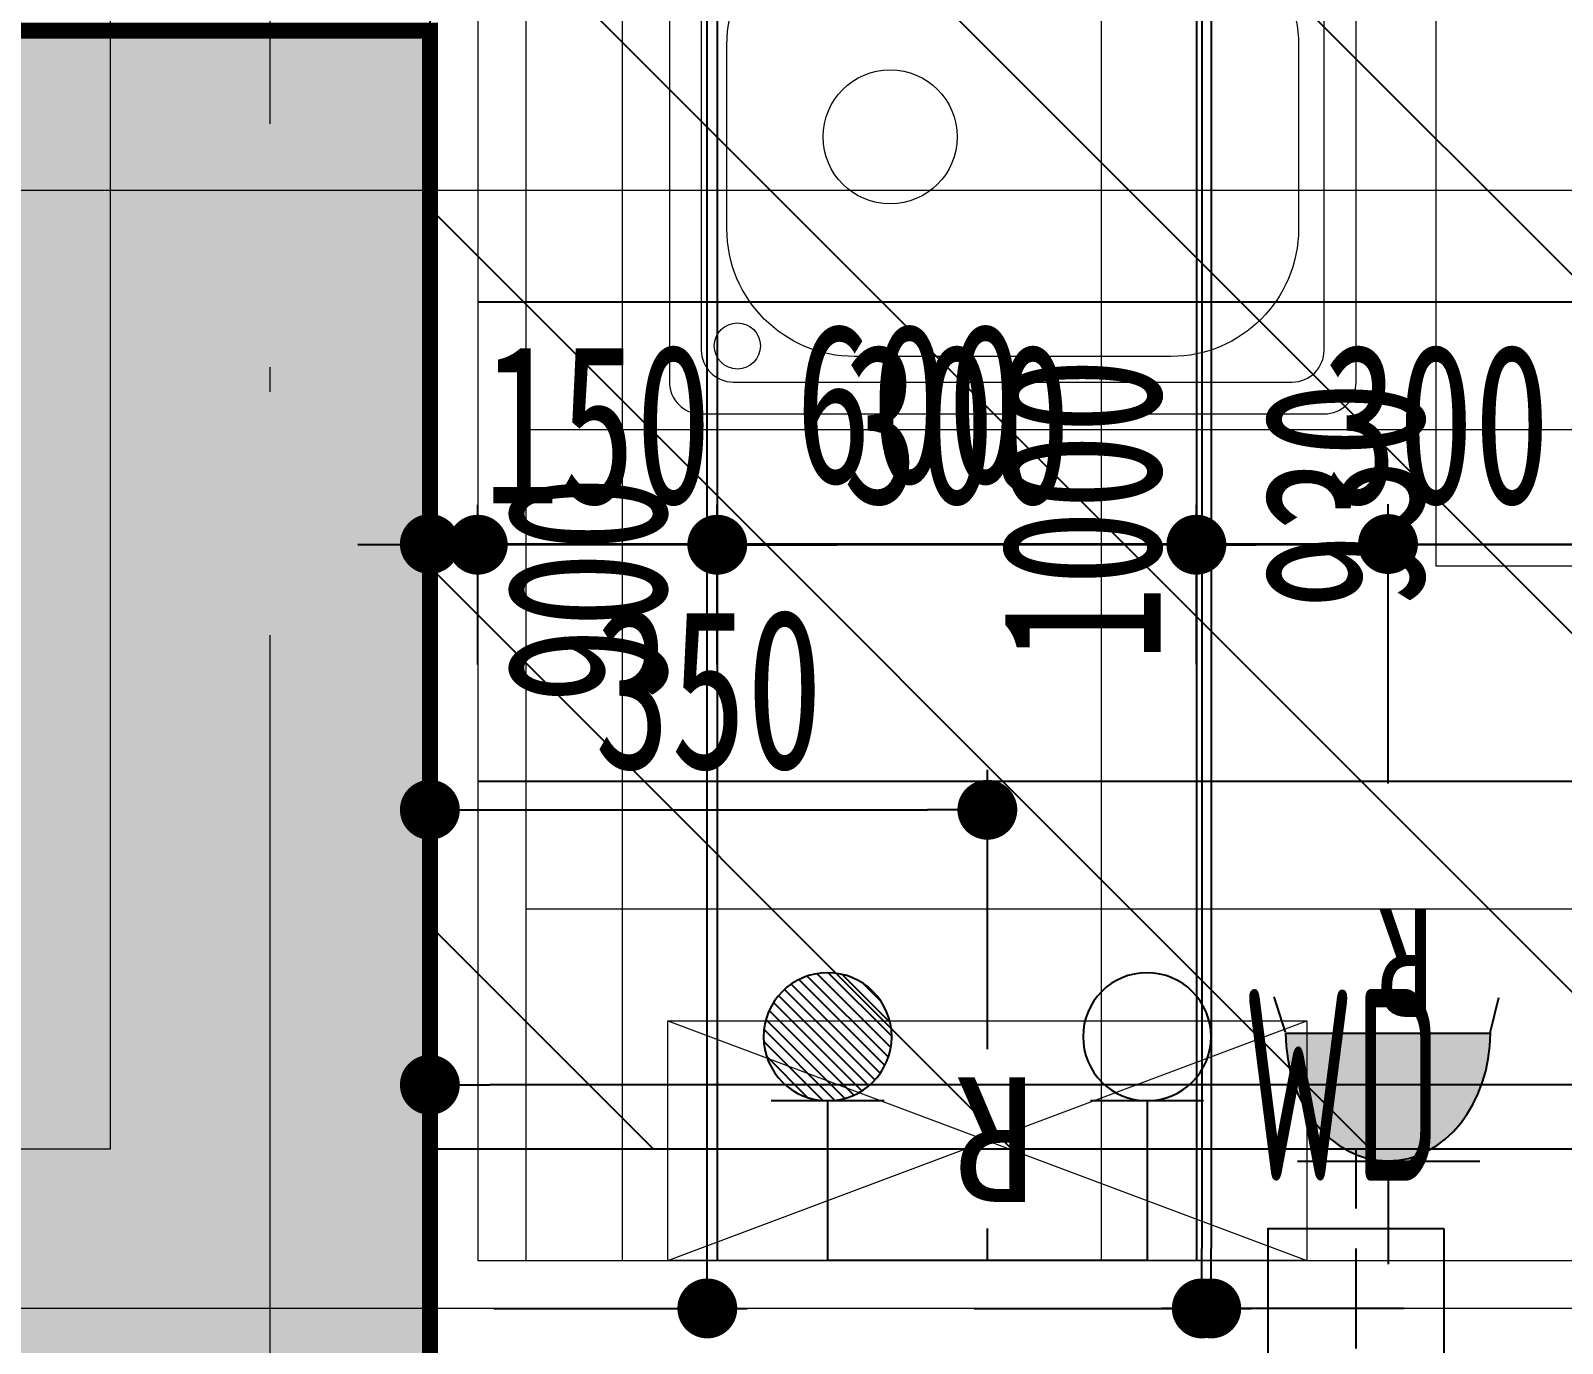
# Model space of a CAD drawing. Header units: millimetres. Extents: x 815519 to 890079, y 147095 to 251022.
# Drawn here: x 875092 to 876051, y 216396 to 217218 of the extents above; entities that cross this region are included whole.
import ezdxf

# ---------------------------------------------------------------- set-up
doc = ezdxf.new("R2010")
doc.units = ezdxf.units.MM
doc.header["$LTSCALE"] = 1000
doc.linetypes.add('DASH', pattern=[0.35, 0.25, -0.1])
doc.linetypes.add('DOTE', pattern=[61.467999999999996, 50.8, -5.08, 0.508, -5.08])
doc.layers.get('Defpoints').update_dxf_attribs({"color": 1})
for name, color, linetype in [('-02插座图层', 30, 'Continuous'), ('A-完成面尺寸标注', 53, 'Continuous'), ('EL-插座设备', 11, 'Continuous'), ('FC-材料分缝', 8, 'Continuous'), ('FLOOR_HATCH', 9, 'Continuous'), ('HOLE', 7, 'Continuous'), ('PUB_HATCH', 8, 'Continuous'), ('WT-给排水点位', 1, 'Continuous'), ('柱', 2, 'Continuous'), ('预留洞-厨房', 6, 'Continuous')]:
    doc.layers.add(name, color=color, linetype=linetype)
for name, color, linetype, lineweight in [('EL-插座尺寸', 53, 'Continuous', 0), ('FC-地面尺寸', 53, 'Continuous', 0), ('FF-固定家具（低位）', 33, 'Continuous', 0), ('FF-洁具', 32, 'Continuous', 0), ('FF-活动家具', 33, 'Continuous', 0), ('L-梁', 91, 'DASH', 0), ('RC-天花灯具尺寸', 53, 'Continuous', 0), ('RC-天花造型', 40, 'Continuous', 0), ('S-WALL', 255, 'Continuous', 0), ('S-装饰完成线', 30, 'Continuous', 0), ('S-轴线', 149, 'DOTE', 0), ('WT-给排水点位尺寸', 53, 'Continuous', 0)]:
    doc.layers.add(name, color=color, linetype=linetype, lineweight=lineweight)
doc.styles.add('TH-STYLE1', font='', dxfattribs={"width": 0.7})
doc.styles.add('TSSD_REIN', font='TSSDENG.shx', dxfattribs={"width": 0.69, "height": 0.2, "bigfont": 'TSSDCHN.shx'})
doc.styles.add('文字标注', font='')
doc.styles.add('黑体', font='simhei.ttf', dxfattribs={"width": 0.7})
doc.styles.get('TH-STYLE1').set_extended_font_data('STFangsong')
doc.styles.get('文字标注').set_extended_font_data('SimSun')
doc.dimstyles.new('[布局]1：50', dxfattribs={"dimtxt": 2, "dimasz": 0.75, "dimexe": 0.5, "dimexo": 0.8, "dimgap": 0.5, "dimtad": 1, "dimdec": 0, "dimlfac": 50, "dimrnd": 5, "dimdsep": 46, "dimtxsty": 'TH-STYLE1', "dimblk": 'DOT', "dimcen": 1, "dimdle": 0.5, "dimclrd": 53, "dimclre": 53, "dimclrt": 53, "dimadec": 0, "dimazin": 0, "dimtfac": 1, "dimtdec": 0, "dimtix": 1, "dimtmove": 2, "dimatfit": 3, "dimldrblk": 'HBA_DIMENSION_TICK-天华', "dimfxl": 3, "dimfxlon": 1, "dimarcsym": 0})
doc.dimstyles.new('TH-1：50', dxfattribs={"dimscale": 50, "dimtxt": 2, "dimasz": 0.75, "dimexe": 0.5, "dimexo": 0.8, "dimgap": 0.5, "dimtad": 1, "dimdec": 0, "dimrnd": 5, "dimdsep": 46, "dimtxsty": 'TH-STYLE1', "dimblk": 'DOT', "dimcen": 1, "dimdle": 0.5, "dimclrd": 53, "dimclre": 53, "dimclrt": 2, "dimadec": 0, "dimazin": 2, "dimtfac": 1, "dimtdec": 0, "dimtix": 1, "dimtmove": 2, "dimatfit": 3, "dimldrblk": 'HBA_DIMENSION_TICK-天华', "dimfxl": 3, "dimfxlon": 1, "dimarcsym": 0})

# ---------------------------------------------------------------- blocks, each defined once
blk = doc.blocks.new('GSHERT')
at = {"layer": 'FF-洁具', "ltscale": 20}
for p, q in [((57387.87134134628, -15988.28843680242), (57343.46415286219, -16106.82315176128)), ((57362.91856092621, -16118.0551517613), (57443.36914385423, -16020.32993651987)), ((57343.46415286219, -16106.82315176128), (57362.91856092621, -16118.0551517613))]:
    blk.add_line(p, q, dxfattribs=at)
for points in [[(57844.18159208538, -15958.49408099017), (57104.18159208538, -15958.49408099023, 0.4142135623730895), (57084.18159208538, -15978.49408099023), (57084.18159208538, -16368.49408099023, 0.4142135623730951), (57104.18159208538, -16388.49408099023), (57844.18159208538, -16388.49408099023, 0.4142135623730951), (57864.18159208538, -16368.49408099023), (57864.18159208538, -15978.49408099017, 0.4142135623730951)], [(57824.18159208538, -15978.49408099017), (57124.18159208538, -15978.49408099023, 0.4142135623730829), (57104.18159208538, -15998.49408099023), (57104.18159208538, -16348.49408099023, 0.4142135623730951), (57124.18159208538, -16368.49408099023), (57824.18159208538, -16368.49408099023, 0.4142135623730951), (57844.18159208538, -16348.49408099023), (57844.18159208538, -15998.49408099017, 0.4142135623731071)]]:
    blk.add_lwpolyline(points, format="xyb", close=True, dxfattribs=at)
for points in [[(57395.18159208538, -16078.86448900131), (57395.18159208538, -16272.49408099023, -0.4142135623730951), (57315.18159208538, -16352.49408099023), (57200.18159208538, -16352.49408099023, -0.4142135623730951), (57120.18159208538, -16272.49408099023), (57120.18159208538, -16074.49408099023, -0.4142135623730951), (57200.18159208538, -15994.49408099023), (57315.18159208538, -15994.49408099023, -0.2160072905072132), (57375.3344189932, -16021.75285029734, -0.2160072905072132)], [(57440.74051111458, -16031.46269015173, -0.2561040278594553), (57508.18159208538, -15994.49408099023), (57748.18159208538, -15994.49408099023, -0.4142135623730951), (57828.18159208538, -16074.49408099023), (57828.18159208538, -16272.49408099023, -0.4142135623730951), (57748.18159208538, -16352.49408099023), (57508.18159208538, -16352.49408099017, -0.4142135623730951), (57428.18159208538, -16272.49408099017), (57428.18159208538, -16074.49408099023, -0.0142552643020883), (57428.31159528204, -16069.93517644671, -0.0142552643020883)]]:
    blk.add_lwpolyline(points, format="xyb", dxfattribs=at)
for points in [[(57538.17197314218, -16200.21893263913), (57438.04614407544, -16026.79590954553)], [(57417.6848970506, -16051.52919519317), (57512.19121102859, -16215.21893263913)]]:
    blk.add_lwpolyline(points, dxfattribs=at)
blk.add_circle((57126.74587217752, -16001.05836108231), 14.4676741673029, dxfattribs=at)
at = {"layer": 'FF-洁具', "color": 252, "lineweight": 5}
for centre, radius in [((57411.68159208538, -16011.1311659801), 21.92953924785252), ((57257.68159208538, -16096.73965219999), 41.97267345915316), ((57628.18159208538, -16096.73965219999), 41.97267345915316)]:
    blk.add_circle(centre, radius, dxfattribs=at)
at = {"layer": 'FF-洁具', "ltscale": 20}
for centre, radius, start, end in [((57411.68159208538, -16011.1311659801), 32.99573179281927, 343.812196632237, 136.1880689532572), ((57525.18159208538, -16207.71893263913), 15, 210.0000000001527, 30.00000000015268)]:
    blk.add_arc(centre, radius, start, end, dxfattribs=at)
blk = doc.blocks.new('A$C4B5E7751')
at = {"lineweight": -2}
for p, q in [((-0.0003850941338896519, 399.9996636845754), (149.9996149058661, -0.0003363154246471822)), ((149.9996149058661, 399.9996636845754), (-0.0003850941338896519, -0.0003363154246471822))]:
    blk.add_line(p, q, dxfattribs=at)
blk.add_lwpolyline([(-0.0003850941338896519, -0.0003363154246471822), (-0.0003850941338896519, 399.9996636845754), (149.9996149058661, 399.9996636845754), (149.9996149058661, -0.0003363154246471822)], close=True, dxfattribs=at)
at = {"lineweight": -2, "style": '黑体'}
blk.add_text('R', height=77.99999999881764, rotation=90.00023929674477, dxfattribs=at).set_placement((114.6405426132787, 168.925667254196, -0.0001064991393654693))
blk = doc.blocks.new('wgwegwevberr')
at = {"layer": 'L-梁', "linetype": 'DASH'}
blk.add_line((845612.2908410077, 145243.9198560885), (846412.2908410077, 145243.9198560885), dxfattribs=at)
blk = doc.blocks.new('_Dot')
at = {"color": 33, "linetype": 'ByBlock', "lineweight": -2}
blk.add_line((-0.5, 0), (-1, 0), dxfattribs=at)
at = {"color": 33, "linetype": 'ByBlock', "const_width": 0.5}
blk.add_lwpolyline([(-0.25, 0, 1), (0.25, 0, 1)], format="xyb", close=True, dxfattribs=at)
blk = doc.blocks.new('*D1044')
at = {"layer": 'Defpoints', "color": 0, "transparency": 16777216}
for p in [(877041.8254076062, 216896.098236456), (877041.8254076062, 216588.691157145), (875941.8244311385, 216445.1837301778, 6.894340875746146)]:
    blk.add_point(p, dxfattribs=at)
at = {"layer": 'EL-插座尺寸', "color": 53, "lineweight": -2, "transparency": 16777216}
for p, q in [((875941.8244311385, 216746.1165962297), (875941.8244311385, 216921.098236456)), ((877041.8254076062, 216746.098236456), (877041.8254076062, 216921.098236456)), ((875979.3244311385, 216896.098236456), (877004.3254076062, 216896.098236456))]:
    blk.add_line(p, q, dxfattribs=at)
at = {"layer": 'EL-插座尺寸', "color": 53, "lineweight": -2, "transparency": 16777216, "xscale": 37.5, "yscale": 37.5, "zscale": 37.5, "rotation": 180}
blk.add_blockref('_Dot', (875941.8244311385, 216896.098236456), dxfattribs=at)
at = {"layer": 'EL-插座尺寸', "color": 53, "lineweight": -2, "transparency": 16777216, "xscale": 37.5, "yscale": 37.5, "zscale": 37.5}
blk.add_blockref('_Dot', (877041.8254076062, 216896.098236456), dxfattribs=at)
at = {"layer": 'EL-插座尺寸', "color": 2, "transparency": 16777216, "insert": (876491.8249193723, 216971.098236456), "char_height": 100, "attachment_point": 5, "style": 'TH-STYLE1'}
blk.add_mtext('1100', dxfattribs=at)
blk = doc.blocks.new('HBA_DIMENSION_TICK-天华')
at = {"color": 50, "linetype": 'ByBlock'}
for points in [[(-72.71380314899943, 62.30698125037156), (-54.90621744059899, 79.96268050879007), (-12, -0.03731949120992795), (0, 0)], [(-72.71380314899943, -62.30698125037156), (-54.90621744059899, -79.96268050879007), (-12, 0.03731949120992795), (0, 0)]]:
    blk.add_solid(points, dxfattribs=at)
blk = doc.blocks.new('*D1056')
at = {"layer": 'Defpoints', "color": 0, "transparency": 16777216}
for p in [(875341.8254075202, 216896.098236456), (875341.8254075202, 216546.3476802884), (875941.8244311385, 216445.1837301778, 6.894340875746146)]:
    blk.add_point(p, dxfattribs=at)
at = {"layer": 'EL-插座尺寸', "color": 53, "lineweight": -2, "transparency": 16777216}
for p, q in [((875341.8254075202, 216746.098236456), (875341.8254075202, 216921.098236456)), ((875941.8244311385, 216746.1165962297), (875941.8244311385, 216921.098236456)), ((875904.3244311385, 216896.098236456), (875379.3254075202, 216896.098236456))]:
    blk.add_line(p, q, dxfattribs=at)
at = {"layer": 'EL-插座尺寸', "color": 53, "lineweight": -2, "transparency": 16777216, "xscale": 37.5, "yscale": 37.5, "zscale": 37.5, "rotation": 180}
blk.add_blockref('_Dot', (875341.8254075202, 216896.098236456), dxfattribs=at)
at = {"layer": 'EL-插座尺寸', "color": 53, "lineweight": -2, "transparency": 16777216, "xscale": 37.5, "yscale": 37.5, "zscale": 37.5}
blk.add_blockref('_Dot', (875941.8244311385, 216896.098236456), dxfattribs=at)
at = {"layer": 'EL-插座尺寸', "color": 2, "transparency": 16777216, "insert": (875642.1585937799, 216983.598236456), "char_height": 100, "attachment_point": 5, "style": 'TH-STYLE1'}
blk.add_mtext('600', dxfattribs=at)
blk = doc.blocks.new('*D1176')
at = {"layer": 'A-完成面尺寸标注', "color": 53, "lineweight": -2, "ltscale": 0.5, "transparency": 16777216}
for p, q in [((875341.8254075237, 216457.4844937158), (875341.8254075237, 216582.5090724825)), ((877841.8254077111, 216457.4844938306), (877841.8254077111, 216582.5090724825)), ((877804.3254077111, 216557.5090724825), (875379.3254075237, 216557.5090724825))]:
    blk.add_line(p, q, dxfattribs=at)
at = {"layer": 'Defpoints', "color": 0, "ltscale": 0.5, "transparency": 16777216}
for p in [(875341.8254075237, 216557.5090724825), (875341.8254075237, 216417.519370267, 6.894340875746148), (877841.8254077111, 216417.5193703819, 6.894340875746148)]:
    blk.add_point(p, dxfattribs=at)
at = {"layer": 'A-完成面尺寸标注', "color": 53, "lineweight": -2, "ltscale": 0.5, "transparency": 16777216, "xscale": 37.49999999999999, "yscale": 37.49999999999999, "zscale": 37.49999999999999, "rotation": 180}
blk.add_blockref('_Dot', (875341.8254075237, 216557.5090724825), dxfattribs=at)
at = {"layer": 'A-完成面尺寸标注', "color": 53, "lineweight": -2, "ltscale": 0.5, "transparency": 16777216, "xscale": 37.49999999999999, "yscale": 37.49999999999999, "zscale": 37.49999999999999}
blk.add_blockref('_Dot', (877841.8254077111, 216557.5090724825), dxfattribs=at)
at = {"layer": 'A-完成面尺寸标注', "color": 53, "ltscale": 0.5, "transparency": 16777216, "insert": (876591.8254076174, 216632.5090724825), "char_height": 99.99999999999999, "attachment_point": 5, "style": 'TH-STYLE1'}
blk.add_mtext('2500', dxfattribs=at)
blk = doc.blocks.new('*D1177')
at = {"layer": 'A-完成面尺寸标注', "color": 53, "lineweight": -2, "ltscale": 0.5, "transparency": 16777216}
for p, q in [((875381.801363459, 217317.519370221), (875540.5759026543, 217317.519370221)), ((875515.5759026543, 216455.0193702672), (875515.5759026543, 217280.019370221)), ((875381.8013634896, 216417.5193702672), (875540.5759026543, 216417.5193702672))]:
    blk.add_line(p, q, dxfattribs=at)
at = {"layer": 'Defpoints', "color": 0, "ltscale": 0.5, "transparency": 16777216}
for p in [(875341.8254074935, 217317.519370221, 6.894340875746148), (875515.5759026543, 217317.519370221), (875341.8254075241, 216417.5193702672, 6.894340875746148)]:
    blk.add_point(p, dxfattribs=at)
at = {"layer": 'A-完成面尺寸标注', "color": 53, "lineweight": -2, "ltscale": 0.5, "transparency": 16777216, "xscale": 37.49999999999999, "yscale": 37.49999999999999, "zscale": 37.49999999999999}
for p, rotation in [((875515.5759026543, 217317.519370221), 90), ((875515.5759026543, 216417.5193702672), 270)]:
    blk.add_blockref('_Dot', p, dxfattribs=dict(at, rotation=rotation))
at = {"layer": 'A-完成面尺寸标注', "color": 53, "ltscale": 0.5, "transparency": 16777216, "insert": (875440.5759026541, 216867.5193702438), "char_height": 99.99999999999999, "attachment_point": 5, "rotation": 90, "style": 'TH-STYLE1'}
blk.add_mtext('900', dxfattribs=at)
blk = doc.blocks.new('*D1292')
at = {"layer": 'Defpoints', "color": 0, "transparency": 16777216}
for p in [(875821.8254076274, 216895.6684082457), (875821.8254076274, 216737.5193702507), (876121.8254076274, 216737.5193702567)]:
    blk.add_point(p, dxfattribs=at)
at = {"layer": 'FC-地面尺寸', "color": 53, "lineweight": -2, "transparency": 16777216}
for p, q in [((875821.8254076274, 216820.6684082457), (875821.8254076274, 216920.6684082457)), ((876121.8254076274, 216820.6684082457), (876121.8254076274, 216920.6684082457)), ((876084.3254076274, 216895.6684082457), (875859.3254076274, 216895.6684082457))]:
    blk.add_line(p, q, dxfattribs=at)
at = {"layer": 'FC-地面尺寸', "color": 53, "lineweight": -2, "transparency": 16777216, "xscale": 37.49999999999999, "yscale": 37.49999999999999, "zscale": 37.49999999999999, "rotation": 180}
blk.add_blockref('_Dot', (875821.8254076274, 216895.6684082457), dxfattribs=at)
at = {"layer": 'FC-地面尺寸', "color": 53, "lineweight": -2, "transparency": 16777216, "xscale": 37.49999999999999, "yscale": 37.49999999999999, "zscale": 37.49999999999999}
blk.add_blockref('_Dot', (876121.8254076274, 216895.6684082457), dxfattribs=at)
at = {"layer": 'FC-地面尺寸', "color": 53, "transparency": 16777216, "insert": (875971.8254076274, 216970.6684082457), "char_height": 99.99999999999999, "attachment_point": 5, "style": 'TH-STYLE1'}
blk.add_mtext('300', dxfattribs=at)
blk = doc.blocks.new('*D1293')
at = {"layer": 'Defpoints', "color": 0, "transparency": 16777216}
for p in [(875521.8254076274, 216895.6684082457), (875521.8254076274, 216737.5193702446), (875821.8254076274, 216737.5193702507)]:
    blk.add_point(p, dxfattribs=at)
at = {"layer": 'FC-地面尺寸', "color": 53, "lineweight": -2, "transparency": 16777216}
for p, q in [((875521.8254076274, 216820.6684082457), (875521.8254076274, 216920.6684082457)), ((875821.8254076274, 216820.6684082457), (875821.8254076274, 216920.6684082457)), ((875784.3254076274, 216895.6684082457), (875559.3254076274, 216895.6684082457))]:
    blk.add_line(p, q, dxfattribs=at)
at = {"layer": 'FC-地面尺寸', "color": 53, "lineweight": -2, "transparency": 16777216, "xscale": 37.49999999999999, "yscale": 37.49999999999999, "zscale": 37.49999999999999, "rotation": 180}
blk.add_blockref('_Dot', (875521.8254076274, 216895.6684082457), dxfattribs=at)
at = {"layer": 'FC-地面尺寸', "color": 53, "lineweight": -2, "transparency": 16777216, "xscale": 37.49999999999999, "yscale": 37.49999999999999, "zscale": 37.49999999999999}
blk.add_blockref('_Dot', (875821.8254076274, 216895.6684082457), dxfattribs=at)
at = {"layer": 'FC-地面尺寸', "color": 53, "transparency": 16777216, "insert": (875671.8254076274, 216970.6684082457), "char_height": 99.99999999999999, "attachment_point": 5, "style": 'TH-STYLE1'}
blk.add_mtext('300', dxfattribs=at)
blk = doc.blocks.new('*D1294')
at = {"layer": 'Defpoints', "color": 0, "transparency": 16777216}
for p in [(875371.8254075294, 216895.6684082457), (875371.8254075294, 216737.5193702416), (875521.8254076274, 216737.5193702446)]:
    blk.add_point(p, dxfattribs=at)
at = {"layer": 'FC-地面尺寸', "color": 53, "lineweight": -2, "transparency": 16777216}
for p, q in [((875371.8254075294, 216820.6684082457), (875371.8254075294, 216920.6684082457)), ((875521.8254076274, 216820.6684082457), (875521.8254076274, 216920.6684082457)), ((875334.3254075294, 216895.6684082457), (875296.8254075294, 216895.6684082457)), ((875521.8254076274, 216895.6684082457), (875371.8254075294, 216895.6684082457)), ((875559.3254076274, 216895.6684082457), (875596.8254076274, 216895.6684082457))]:
    blk.add_line(p, q, dxfattribs=at)
at = {"layer": 'FC-地面尺寸', "color": 53, "lineweight": -2, "transparency": 16777216, "xscale": 37.49999999999999, "yscale": 37.49999999999999, "zscale": 37.49999999999999}
blk.add_blockref('_Dot', (875371.8254075294, 216895.6684082457), dxfattribs=at)
at = {"layer": 'FC-地面尺寸', "color": 53, "lineweight": -2, "transparency": 16777216, "xscale": 37.49999999999999, "yscale": 37.49999999999999, "zscale": 37.49999999999999, "rotation": 180}
blk.add_blockref('_Dot', (875521.8254076274, 216895.6684082457), dxfattribs=at)
at = {"layer": 'FC-地面尺寸', "color": 53, "transparency": 16777216, "insert": (875446.8254075784, 216970.6684082457), "char_height": 99.99999999999999, "attachment_point": 5, "style": 'TH-STYLE1'}
blk.add_mtext('150', dxfattribs=at)
blk = doc.blocks.new('*D1377')
at = {"layer": 'Defpoints', "color": 0, "ltscale": 0.5, "transparency": 16777216}
for p in [(875991.8254076123, 217417.5193702586), (875825.2069976464, 216417.5193702875), (875991.8254076326, 216417.5193702875, 6.894340875724319)]:
    blk.add_point(p, dxfattribs=at)
at = {"layer": 'RC-天花灯具尺寸', "color": 53, "lineweight": -2, "ltscale": 0.5, "transparency": 16777216}
for p, q in [((875951.8254076123, 217417.5193702586), (875800.2069976464, 217417.5193702586)), ((875825.2069976464, 217380.0193702586), (875825.2069976464, 216455.0193702875)), ((875951.8512730584, 216417.5193702875), (875800.2069976464, 216417.5193702875))]:
    blk.add_line(p, q, dxfattribs=at)
at = {"layer": 'RC-天花灯具尺寸', "color": 53, "lineweight": -2, "ltscale": 0.5, "transparency": 16777216, "xscale": 37.49999999999999, "yscale": 37.49999999999999, "zscale": 37.49999999999999}
for p, rotation in [((875825.2069976464, 217417.5193702586), 90), ((875825.2069976464, 216417.5193702875), 270)]:
    blk.add_blockref('_Dot', p, dxfattribs=dict(at, rotation=rotation))
at = {"layer": 'RC-天花灯具尺寸', "color": 53, "ltscale": 0.5, "transparency": 16777216, "insert": (875750.2069976461, 216917.5193702728), "char_height": 99.99999999999999, "attachment_point": 5, "rotation": 90, "style": 'TH-STYLE1'}
blk.add_mtext('1000', dxfattribs=at)
blk = doc.blocks.new('*D1396')
at = {"layer": 'Defpoints', "color": 0, "ltscale": 0.5, "transparency": 16777216}
for p in [(875632.5644248412, 217347.5193702785), (875642.6141680398, 216417.5193702766, 6.894340875753422), (875831.1447172365, 216417.5193702766)]:
    blk.add_point(p, dxfattribs=at)
at = {"layer": 'WT-给排水点位尺寸', "color": 53, "lineweight": -2, "ltscale": 0.5, "transparency": 16777216}
for p, q in [((875681.1447172365, 217347.5193702785), (875856.1447172365, 217347.5193702785)), ((875831.1447172365, 217310.0193702785), (875831.1447172365, 216455.0193702766)), ((875682.5933348355, 216417.5193702766), (875856.1447172365, 216417.5193702766))]:
    blk.add_line(p, q, dxfattribs=at)
at = {"layer": 'WT-给排水点位尺寸', "color": 53, "lineweight": -2, "ltscale": 0.5, "transparency": 16777216, "xscale": 37.49999999999999, "yscale": 37.49999999999999, "zscale": 37.49999999999999}
for p, rotation in [((875831.1447172365, 217347.5193702785), 90), ((875831.1447172365, 216417.5193702766), 270)]:
    blk.add_blockref('_Dot', p, dxfattribs=dict(at, rotation=rotation))
at = {"layer": 'WT-给排水点位尺寸', "color": 53, "ltscale": 0.5, "transparency": 16777216, "insert": (875914.8815956034, 216926.5767989633), "char_height": 99.99999999999996, "attachment_point": 5, "rotation": 90, "style": 'TH-STYLE1'}
blk.add_mtext('930', dxfattribs=at)
blk = doc.blocks.new('*D1398')
at = {"layer": 'Defpoints', "color": 0, "ltscale": 0.5, "transparency": 16777216}
for p in [(875690.9254856475, 216729.707430293), (875341.8254075204, 216561.1990299064), (875690.9254856475, 216447.5193702797, 6.894340875746146)]:
    blk.add_point(p, dxfattribs=at)
at = {"layer": 'WT-给排水点位尺寸', "color": 53, "lineweight": -2, "ltscale": 0.5, "transparency": 16777216}
for p, q in [((875341.8254075204, 216601.1990299064), (875341.8254075204, 216754.707430293)), ((875690.9254856475, 216579.7514878961), (875690.9254856475, 216754.707430293)), ((875379.3254075204, 216729.707430293), (875653.4254856475, 216729.707430293))]:
    blk.add_line(p, q, dxfattribs=at)
at = {"layer": 'WT-给排水点位尺寸', "color": 53, "lineweight": -2, "ltscale": 0.5, "transparency": 16777216, "xscale": 37.49999999999999, "yscale": 37.49999999999999, "zscale": 37.49999999999999, "rotation": 180}
blk.add_blockref('_Dot', (875341.8254075204, 216729.707430293), dxfattribs=at)
at = {"layer": 'WT-给排水点位尺寸', "color": 53, "lineweight": -2, "ltscale": 0.5, "transparency": 16777216, "xscale": 37.49999999999999, "yscale": 37.49999999999999, "zscale": 37.49999999999999}
blk.add_blockref('_Dot', (875690.9254856475, 216729.707430293), dxfattribs=at)
at = {"layer": 'WT-给排水点位尺寸', "color": 53, "ltscale": 0.5, "transparency": 16777216, "insert": (875516.375446584, 216804.707430293), "char_height": 99.99999999999996, "attachment_point": 5, "style": 'TH-STYLE1'}
blk.add_mtext('350', dxfattribs=at)
blk = doc.blocks.new('A户型左模型')
at = {"layer": 'FLOOR_HATCH'}
h = blk.add_hatch(dxfattribs=at)
h.set_pattern_fill('ANSI31', color=256, scale=100, style=0)
h.set_pattern_definition([(45, (0, 0), (-112.2532015133644, 112.2532015133644), [])])
h.paths.add_polyline_path([(666818.2936739854, -218627.9913665666), (669218.2936739854, -218627.9913665666), (669218.2936739854, -220527.991336049), (666818.2936739854, -220527.991336049)])
at = {"layer": 'HOLE', "linetype": 'Continuous'}
blk.add_lwpolyline([(666818.2936739854, -218627.9913665666), (669218.2936739854, -218627.9913665666), (669218.2936739854, -220527.991336049), (666818.2936739854, -220527.991336049)], close=True, dxfattribs=at)
blk = doc.blocks.new('A$C0F24531A')
at = {"layer": 'EL-插座设备'}
blk.add_hatch(color=11, dxfattribs=at).paths.add_polyline_path([(-2.976640269975096, 5.371665836793497, 0.9983073830635988), (2.975537809515817, 5.371639309405211)])
at = {"layer": 'EL-插座设备', "color": 11}
for p, q in [((-2.976679597108646, 5.396945536701295), (-3.309221474765565, 6.21503111970893)), ((2.975770311149763, 5.406132355251983), (3.222978896681425, 6.197756052789577)), ((-2.976640269975096, 5.371665836793497), (2.975537809515817, 5.371639309405211)), ((2.975537809515817, 5.371639309405211), (2.975770311149763, 5.406132355251983)), ((2.671687572794006, 2.390733290140492), (-2.628254810537252, 2.390733290140492)), ((-8.427948117173401e-07, 2.400600969166379), (-1.77635683940025e-13, -1.814681738210311e-11))]:
    blk.add_line(p, q, dxfattribs=at)
blk.add_arc((-0.0005512077708047514, 5.376694228461346), 2.976093310179435, 180.0968066950593, 359.9026825987402, dxfattribs=at)
blk = doc.blocks.new('A$C43BA3555')
at = {"layer": 'EL-插座设备', "color": 11, "xscale": 42.42424242361449, "yscale": 42.42424242361449, "zscale": 42.42424242361449, "rotation": 180}
blk.add_blockref('A$C0F24531A', (0, 0), dxfattribs=at)
at = {"layer": 'EL-插座设备', "color": 11, "style": '文字标注'}
blk.add_attdef('F', (-32.38335009472212, -348.6530738524234), '', height=106.060606060606, dxfattribs=at)
blk = doc.blocks.new('FEFWE')
at = {"linetype": 'Continuous'}
h = blk.add_hatch(dxfattribs=at)
h.set_pattern_fill('LINE', color=256, scale=1.6875, angle=-45, style=0)
h.set_pattern_definition([(225, (691412.466394085, 15441.47092405102), (-3.788545551076049, 3.788545551076049), [])])
edge = h.paths.add_edge_path()
edge.add_ellipse((691412.466394085, 15401.37756318506), major_axis=(-28.35028734889739, 28.35028734889739), ratio=0.9999999999999528, start_angle=-44.999999999999716, end_angle=135.0000000000003, ccw=False)
edge.add_ellipse((691412.466394085, 15401.37756318506), major_axis=(-28.35028734889688, 28.35028734889691), ratio=0.9999999999999857, start_angle=134.9999999999996, end_angle=314.9999999999996, ccw=False)
for p, q in [((691177.0524135896, 15361.28420231911), (691247.8803745804, 15361.28420231911)), ((691212.466394085, 15361.28420231911), (691212.466394085, 15261.28420231911)), ((691377.0524135894, 15361.28420231911), (691447.8803745803, 15361.28420231911)), ((691412.466394085, 15361.28420231911), (691412.466394085, 15261.28420231911)), ((691312.466394085, 15261.28420231911), (691312.466394085, 15281.38368868596)), ((691212.466394085, 15261.28420231911), (691412.466394085, 15261.28420231911))]:
    blk.add_line(p, q, dxfattribs=at)
for centre in [(691212.466394085, 15401.37756318518), (691412.466394085, 15401.37756318506)]:
    blk.add_circle(centre, 40.09336086598202, dxfattribs=at)

msp = doc.modelspace()

# ---------------------------------------------------------------- hatches: boundary and pattern name
at = {"layer": 'PUB_HATCH'}
msp.add_hatch(color=256, dxfattribs=at).paths.add_polyline_path([(874941.8244311532, 216317.519369583), (874941.8244311532, 217217.5194001006), (875341.8244311532, 217217.5194001006), (875341.8244311532, 216317.519369583)])
at = {"layer": 'RC-天花造型', "ltscale": 0.5}
h = msp.add_hatch(dxfattribs=at)
h.set_pattern_fill('_USER', color=250, scale=300, double=1, pattern_type=0)
h.set_pattern_definition([(0, (844262.2898645698, 216967.5193702856), (0, 300), []), (90, (844262.2898645698, 216967.5193702856), (-300, 1.83697019872103e-14), [])])
h.paths.add_polyline_path([(877781.8254076903, 217672.0607381375), (877781.8254076903, 218357.5193702907), (875931.8254074829, 218357.5193702907), (875401.8254074976, 218357.5193702907), (875401.8254074976, 217927.5193702857), (875401.8254075239, 216447.5193702823), (876301.8254075262, 216447.5193703003), (876301.8254075251, 216447.5193702905), (877781.8254076898, 216447.5193702909)])

# ---------------------------------------------------------------- linework, layer by layer
msp.add_line((875341.8254074851, 217217.5193704504), (875141.8254074851, 217217.5193704464))
at = {"color": 7, "ltscale": 0.5}
msp.add_lwpolyline([(875341.8244311385, 217217.5193704504), (874941.8244311385, 217217.5193704504), (874941.8244311385, 216317.5193855485), (875341.8244311385, 216317.5193855485)], close=True, dxfattribs=at)
at = {"color": 2, "linetype": 'DASH', "ltscale": 0.25}
msp.add_lwpolyline([(875921.8254070982, 216217.5195083442), (875921.8254070982, 216517.5195083442)], dxfattribs=at)
at = {"layer": 'FC-材料分缝', "color": 8, "ltscale": 0.5}
for p, q in [((875521.8254075922, 218387.5193702452), (875521.8254076311, 216447.5193702847)), ((875821.8254075922, 218387.5193702512), (875821.8254076311, 216447.5193702907)), ((877781.8254076901, 217047.5193702901), (875371.8254075184, 217047.5193702418)), ((877811.8254077205, 216747.5193702907), (875371.8254075245, 216747.5193702418))]:
    msp.add_line(p, q, dxfattribs=at)
at = {"layer": 'FF-固定家具（低位）'}
msp.add_lwpolyline([(877104.9974808386, 218387.5193703908), (877104.9974807501, 217787.519370156), (875971.8254074618, 217787.5193703389), (875971.8002654088, 216882.4120183387), (877811.8254076906, 216882.5193702917)], dxfattribs=at)
at = {"layer": 'RC-天花造型', "color": 8, "ltscale": 0.5}
msp.add_lwpolyline([(877781.8254076903, 217672.0607381375), (877781.8254076903, 218357.5193702907), (875931.8254074829, 218357.5193702907), (875401.8254074976, 218357.5193702907), (875401.8254074976, 217927.5193702857), (875401.8254075239, 216447.5193702823), (876301.8254075262, 216447.5193703003), (876301.8254075251, 216447.5193702905), (877781.8254076898, 216447.5193702909), (877781.8254076903, 217672.0607381375)], dxfattribs=at)
at = {"layer": 'S-WALL'}
for p, q in [((875141.8254075216, 216517.5193702121), (875141.8254075048, 217317.5193701414)), ((875341.8254074999, 217317.5193701455), (875341.8254075237, 216417.5193702671)), ((874841.8259754833, 216517.5193702699), (875141.8254075216, 216517.5193702121)), ((876141.8254075244, 216417.519370292), (875341.8254075237, 216417.5193702671))]:
    msp.add_line(p, q, dxfattribs=at)
at = {"layer": 'S-装饰完成线', "ltscale": 0.5}
msp.add_line((875371.8254074942, 218387.5193702907), (875371.8254075311, 216547.5193702729), dxfattribs=at)
at = {"layer": 'S-装饰完成线'}
msp.add_lwpolyline([(875275.1587408397, 217347.5194614053), (875371.8254075078, 217347.5194614071), (875371.8254075219, 216447.5193702817), (876271.8254075242, 216447.5193702997), (876271.8254075244, 216447.5193702905), (877811.8254076904, 216447.5193702909), (877811.8254076903, 216917.5193702908)], dxfattribs=at)
at = {"layer": 'S-轴线', "linetype": 'DOTE', "ltscale": 0.03}
for p, q in [((875241.8254077032, 207938.9229648927), (875241.8244311702, 219864.7358023993)), ((880290.9174558045, 217117.5193701212), (869095.0062172825, 217117.5193701265)), ((880290.9174558045, 216417.5193699356), (868469.6984599088, 216417.5193699408))]:
    msp.add_line(p, q, dxfattribs=at)
at = {"layer": '柱', "color": 6, "ltscale": 0.9999999776482582, "const_width": 10}
msp.add_lwpolyline([(874941.8244311532, 216317.519369583), (874941.8244311532, 217217.5194001006), (875341.8244311532, 217217.5194001006), (875341.8244311532, 216317.519369583)], close=True, dxfattribs=at)
at = {"layer": '预留洞-厨房'}
msp.add_lwpolyline([(875976.8254070777, 216467.519370307), (875976.8254070777, 216267.519370307), (875866.8254071093, 216267.519370307), (875866.8254071093, 216467.519370307), (875976.8254070777, 216467.519370307)], dxfattribs=at)

# ---------------------------------------------------------------- block references
at = {"layer": 'EL-插座设备', "color": 7}
ref = msp.add_blockref('A$C43BA3555', (875941.8244311385, 216445.1837301783), dxfattribs=dict(at, xscale=0.508, yscale=0.635, zscale=0.508, rotation=180))
ref.add_attrib('F', 'R', (875970.7974988859, 216667.297320354), dxfattribs={"layer": '-02插座图层', "color": 50, "height": 67.3484848406444, "rotation": 179.9999999599794, "style": '文字标注', "width": 0.8})
at = {"layer": 'FF-洁具', "extrusion": (0, 0, -1), "xscale": -1, "zscale": -1, "rotation": 270}
msp.add_blockref('GSHERT', (-859533.3313266186, 159893.3377782205), dxfattribs=at)
at = {"layer": 'FF-活动家具', "rotation": 90.00000000115757}
msp.add_blockref('A$C4B5E7751', (875890.925149332, 216447.5197553779), dxfattribs=at)
at = {"layer": 'L-梁', "color": 7, "xscale": -1}
for name, p in [('wgwegwevberr', (1721754.115271697, 71273.5995447346)), ('A户型左模型', (1544560.120058677, 437045.5107063407))]:
    msp.add_blockref(name, p, dxfattribs=at)
at = {"layer": 'WT-给排水点位', "xscale": -1}
msp.add_blockref('FEFWE', (1567003.391879732, 201186.2351679606), dxfattribs=at)

# ---------------------------------------------------------------- texts
at = {"color": 8, "style": 'TSSD_REIN', "width": 0.5519999999999999}
msp.add_text('WD', height=120, dxfattribs=at).set_placement((875850.3687038032, 216497.5193694142))

# ---------------------------------------------------------------- dimensions: what is measured, and where the dimension line sits
at = {"layer": 'A-完成面尺寸标注', "ltscale": 0.5}
for base, p1, p2, angle, picture, middle in [((875515.5759026543, 217317.519370221, -6.894340875746148), (875341.8254075237, 216417.5193702671), (875341.825407493, 217317.5193702209), 90, '*D1177', (875440.5759026541, 216867.5193702438, -6.894340875746148)), ((875341.8254075237, 216557.5090724825, -6.894340875746148), (877841.8254077111, 216417.5193703819), (875341.8254075237, 216417.519370267), 180, '*D1176', (876591.8254076174, 216632.5090724825, -6.894340875746148))]:
    dim = msp.add_linear_dim(base=base, p1=p1, p2=p2, angle=angle, dimstyle='[布局]1：50', override={"dimscale": 49.99999999999999, "dimlfac": 1}, dxfattribs=at)
    dim.commit()
    dim.dimension.update_dxf_attribs({"geometry": picture, "text_midpoint": middle})
at = {"layer": 'EL-插座尺寸'}
dim = msp.add_linear_dim(base=(875341.8254075202, 216896.098236456, -6.894340875746146), p1=(875941.8244311385, 216445.1837301778), p2=(875341.8254075202, 216546.3476802884, -6.894340875746146), angle=180, dimstyle='TH-1：50', dxfattribs=at)
dim.commit()
dim.dimension.update_dxf_attribs({"geometry": '*D1056', "text_midpoint": (875642.1585937799, 216983.598236456, -6.894340875746146), "dimtype": 160})
dim = msp.add_linear_dim(base=(877041.8254076062, 216896.098236456, -6.894340875746146), p1=(875941.8244311385, 216445.1837301778), p2=(877041.8254076062, 216588.691157145, -6.894340875746146), angle=180, dimstyle='TH-1：50', dxfattribs=at)
dim.commit()
dim.dimension.update_dxf_attribs({"geometry": '*D1044', "text_midpoint": (876491.8249193723, 216971.098236456, -6.894340875746146)})
at = {"layer": 'FC-地面尺寸'}
for base, p1, p2, picture, middle in [((875371.8254075294, 216895.6684082457, -6.894340875746146), (875521.8254076274, 216737.5193702446, -6.894340875746146), (875371.8254075294, 216737.5193702416, -6.894340875746146), '*D1294', (875446.8254075784, 216970.6684082457, -6.894340875746146)), ((875521.8254076274, 216895.6684082457, -6.894340875746146), (875821.8254076274, 216737.5193702507, -6.894340875746146), (875521.8254076274, 216737.5193702446, -6.894340875746146), '*D1293', (875671.8254076274, 216970.6684082457, -6.894340875746146)), ((875821.8254076274, 216895.6684082457, -6.894340875746146), (876121.8254076274, 216737.5193702567, -6.894340875746146), (875821.8254076274, 216737.5193702507, -6.894340875746146), '*D1292', (875971.8254076274, 216970.6684082457, -6.894340875746146))]:
    dim = msp.add_linear_dim(base=base, p1=p1, p2=p2, angle=180, dimstyle='[布局]1：50', override={"dimscale": 49.99999999999999, "dimlfac": 1, "dimfxl": 1.5, "dimarcsym": 1}, dxfattribs=at)
    dim.commit()
    dim.dimension.update_dxf_attribs({"geometry": picture, "text_midpoint": middle})
at = {"layer": 'RC-天花灯具尺寸', "ltscale": 0.5}
dim = msp.add_linear_dim(base=(875825.2069976464, 216417.5193702875, -6.894340875746146), p1=(875991.8254076118, 217417.5193702585, -6.894340875746146), p2=(875991.8254076322, 216417.5193702874), angle=90, dimstyle='[布局]1：50', override={"dimscale": 49.99999999999999, "dimlfac": 1}, dxfattribs=at)
dim.commit()
dim.dimension.update_dxf_attribs({"geometry": '*D1377', "text_midpoint": (875750.2069976461, 216917.5193702728, -6.894340875746146)})
at = {"layer": 'WT-给排水点位尺寸', "color": 2, "ltscale": 0.5}
dim = msp.add_linear_dim(base=(875831.1447172365, 216417.5193702766, -6.894340875746146), p1=(875632.5644248407, 217347.5193702784, -6.894340875746146), p2=(875642.6141680393, 216417.5193702765), angle=90, dimstyle='[布局]1：50', override={"dimscale": 49.99999999999998, "dimlfac": 1}, dxfattribs=at)
dim.commit()
dim.dimension.update_dxf_attribs({"geometry": '*D1396', "text_midpoint": (875914.8815956034, 216926.5767989633, -6.894340875746146), "dimtype": 160})
dim = msp.add_linear_dim(base=(875690.9254856475, 216729.707430293, -6.894340875746146), p1=(875341.8254075204, 216561.1990299064, -6.894340875746146), p2=(875690.9254856475, 216447.5193702797), angle=180, dimstyle='[布局]1：50', override={"dimscale": 49.99999999999998, "dimlfac": 1, "dimarcsym": 1}, dxfattribs=at)
dim.commit()
dim.dimension.update_dxf_attribs({"geometry": '*D1398', "text_midpoint": (875516.375446584, 216804.707430293, -6.894340875746146)})

doc.saveas('drawing.dxf')
